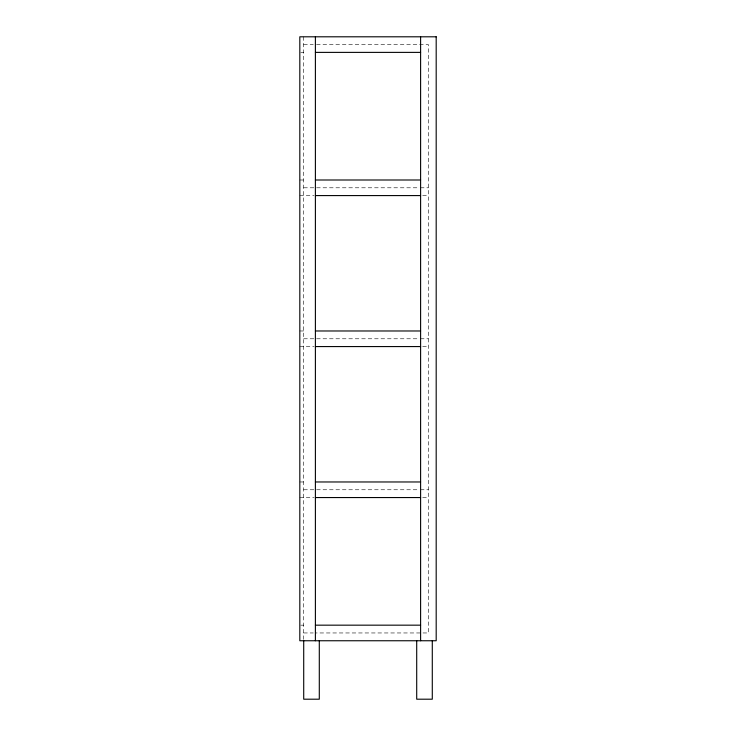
<?xml version="1.0" encoding="UTF-8"?>
<svg xmlns="http://www.w3.org/2000/svg" width="736" height="736" viewBox="0 0 736 736"><rect width="100%" height="100%" fill="white"/><g stroke="black" fill="none" stroke-linecap="round" stroke-linejoin="round"><path stroke-width="0.55" stroke-dasharray="3.68 2.76" d="M303.71 44.592L313.269 44.592M316.544 44.592L428.398 44.592L428.398 632.96L315.394 632.96M300.785 52.385L303.71 52.385M299.81 179.998L303.71 179.998M303.71 187.79L419.456 187.79M420.385 187.79L428.398 187.79M299.81 195.583L314.024 195.583M422.676 195.583L428.398 195.583M299.81 330.979L303.71 330.979M303.71 338.781L419.456 338.781M420.385 338.781L428.398 338.781M299.81 346.573L314.024 346.573M422.676 346.573L428.398 346.573M299.81 481.97L303.71 481.97M303.71 489.762L419.456 489.762M420.385 489.762L428.398 489.762M299.81 497.554L314.024 497.554M422.676 497.554L428.398 497.554M300.785 625.168L303.71 625.168M303.71 632.96L313.269 632.96M303.71 36.8L303.71 640.752"/><path stroke-width="1.1" d="M315.394 52.385L420.606 52.385M315.394 179.998L420.606 179.998M315.394 195.583L420.606 195.583M315.394 330.979L420.606 330.979M315.394 346.573L420.606 346.573M315.394 481.97L420.606 481.97M315.394 497.554L420.606 497.554M315.394 625.168L420.606 625.168M432.29 640.752L432.29 699.2L416.705 699.2L416.705 640.752M420.606 36.8L420.606 640.752M319.295 640.752L319.295 699.2L303.71 699.2L303.71 640.752M315.394 36.8L315.394 640.752M436.19 36.8L299.81 36.8L299.81 640.752L436.19 640.752L436.19 36.8"/></g></svg>
